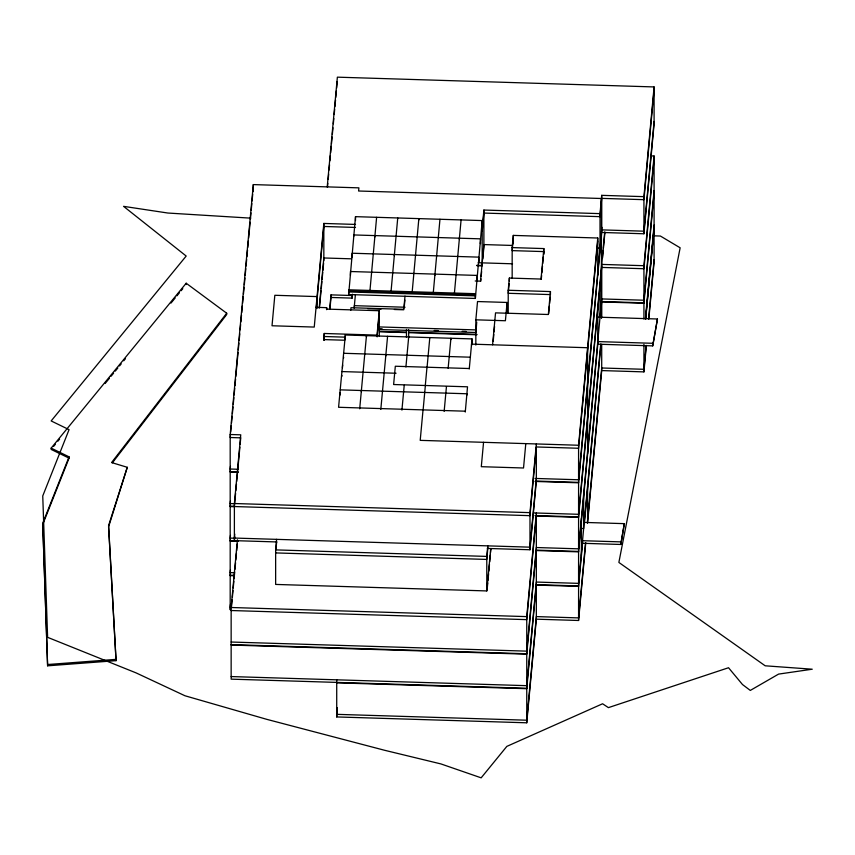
<?xml version="1.0" encoding="UTF-8"?>
<svg xmlns="http://www.w3.org/2000/svg" width="855" height="855" viewBox="0 0 855 855"><rect width="100%" height="100%" fill="white"/><g stroke="black" fill="none" stroke-linecap="round" stroke-linejoin="round"><path stroke-width="1.28" d="M230.433 607.071L230.187 609.733L230.187 434.5L253.315 184.595L358.886 187.854L358.598 191.007L601.418 198.499L601.418 318.231M230.433 434.864L230.187 437.514L240.747 437.846L240.127 444.45M230.679 432.202L231.288 425.555M231.534 422.894L232.154 416.246M232.4 413.596L233.02 406.948M233.265 404.287L233.875 397.639M234.12 394.978L234.74 388.33M234.986 385.68L235.595 379.032M235.841 376.371L238.064 352.442M238.31 349.791L238.919 343.144M239.165 340.482L239.785 333.835M240.148 329.848L240.64 324.526M240.886 321.875L241.505 315.228M241.751 312.567L242.371 305.919M242.617 303.258L243.226 296.621M243.472 293.96L244.092 287.312M244.338 284.651L244.947 278.003M245.193 275.353L245.813 268.705M246.058 266.044L246.678 259.396M246.924 256.735L247.533 250.088M247.779 247.437L248.399 240.789M248.645 238.128L250.12 222.182M250.365 219.521L250.985 212.874M251.231 210.212L251.84 203.565M252.086 200.914L252.706 194.267M252.952 191.606L253.315 187.619M230.433 466.37L230.187 469.021L238.107 469.267M230.433 468.957L230.187 472.046L238.107 472.291M230.433 500.902L230.187 503.552L234.142 503.68M230.433 503.51L230.187 506.577L234.142 506.694M230.433 535.422L230.187 538.084L234.142 538.212M230.433 538.019L230.187 541.108L238.107 541.354M276.988 541.952L234.388 540.638L234.388 503.52L240.747 434.821L230.187 434.5M235.606 493.324L234.388 506.545L529.982 515.661L536.341 446.962L578.579 448.266L597.763 241.035M235.852 490.685L236.461 484.08M236.707 481.44L239.892 447.09M230.433 569.954L230.187 572.615L234.142 572.732M230.433 572.54L230.187 575.639L234.142 575.757M234.751 534.086L234.388 538.052L529.982 547.168L536.341 478.469M234.388 540.638L234.751 536.673M230.187 607.146L230.433 604.485M526.755 688.264L231.149 679.148L231.149 607.499L237.423 539.751M231.523 606.537L232.132 599.889M232.378 597.239L232.998 590.591M233.244 587.941L233.853 581.293M234.099 578.643L234.719 571.995M234.965 569.334L235.574 562.697M235.82 560.036L236.44 553.399M236.685 550.738L237.295 544.101M490.695 548.675L486.784 590.933L275.641 584.425L275.641 549.893L276.614 539.323M276.005 548.953L276.614 542.348M355.509 224.427L323.831 223.444L314.245 327.07L272.018 325.766L274.829 295.285L317.066 296.589L317.066 308.537M327.219 186.871L337.372 77.164L654.096 86.932L654.096 124.05L643.933 233.768L601.706 232.464L578.579 482.797L535.027 481.451M316.307 307.736L323.831 226.468L355.509 227.441M327.465 187.256L327.828 183.291M328.202 179.326L328.683 174.035M329.057 170.07L329.549 164.78M329.912 160.815L330.404 155.525M330.65 152.885L331.259 146.28M331.505 143.629L332.114 137.024M332.36 134.385L332.969 127.769M333.332 123.804L333.824 118.514M334.198 114.549L334.679 109.269M334.925 106.619L335.545 100.014M335.78 97.363L336.4 90.758M336.646 88.118L337.255 81.503M319.182 308.206L323.831 257.975L351.544 258.83M319.588 306.443L321.042 290.711M321.266 288.755L321.897 281.541M322.121 279.5L322.741 272.36M322.976 270.255L323.596 263.19M316.072 307.33L326.631 307.661L326.492 309.104L379.278 310.728L377.023 335.117L324.237 333.482L323.671 339.585L344.789 340.237M323.895 340.162L324.237 336.507L345.345 337.159M329.667 309.328L331.003 294.868L352.121 295.52L352.121 298.117L331.003 297.465L329.912 309.286M348.658 294.537L348.733 289.792L475.423 293.703L475.423 297.593L475.348 298.448L348.658 294.537L355.509 216.657L482.188 220.569L482.113 225.303L482.113 222.717M471.96 341.06L471.96 343.646L472.035 338.911L345.345 335L338.58 407.279L465.27 411.191M339.905 395.074L340.151 392.456M342.449 367.639L342.695 365.032M345.11 338.911L345.345 336.293M340.194 394.593L340.269 393.738M341.882 376.307L341.968 375.452M343.582 358.021L343.657 357.166M350.753 310.322L350.988 307.715L403.774 309.339L405.003 296.097M352.121 298.117L352.484 294.195M354.162 307.982L355.391 294.697M376.617 217.309L369.852 291.747M359.699 408.797L366.464 335.652L366.464 336.945M337.33 707.737L336.72 714.342L526.755 720.209L536.341 616.594L578.579 617.898L585.525 542.775M526.755 722.796L526.755 616.615L536.341 513L536.341 619.18L526.755 722.796L336.72 716.939L337.33 710.323M377.141 336.849L379.278 313.753M397.735 217.961L390.959 292.399M380.806 409.449L387.582 336.304M404.148 307.96L404.885 300.009M401.925 410.101L404.223 385.284M405.911 366.998L408.69 336.955M439.962 219.265L433.196 293.693M423.033 409.887L420.211 440.357L578.579 445.252L597.763 238.011L513.299 235.403L512.166 247.597L512.166 278.185M425.298 385.509L426.987 367.223M423.161 409.438L425.33 385.936M427.03 367.65L429.809 337.607M461.08 219.917L454.304 294.344M444.151 411.405L446.449 386.588M448.138 368.302L450.927 338.259L450.927 339.553M475.348 298.448L482.188 220.569M477.111 279.307L477.037 280.162L477.111 275.417L350.432 271.516L350.432 275.396M480.499 242.735L480.425 243.59L480.499 238.844L353.81 234.943L353.81 236.237M465.27 412.046L467.525 386.802L393.621 384.526L395.32 366.239L469.213 368.526M469.256 368.954L472.035 338.911M654.096 86.932L643.933 196.65L601.706 195.346L600.018 213.632L483.887 210.052L482.188 228.328L482.188 265.456L476.855 265.285M471.554 345.431L472.035 340.204M482.188 231.352L483.887 213.066L600.018 216.657L601.706 198.371L643.933 199.675L654.096 89.957M475.84 345.057L475.84 319.823L477.528 301.537L507.09 302.456L507.09 313.08M378.637 329.496L475.989 332.499L476.716 322.068M480.724 281.295L480.948 278.858M481.173 276.421L481.632 271.548M482.797 258.926L483.887 247.17L483.887 210.052M483.556 442.313L481.301 466.691L523.527 467.995L525.793 443.617M492.587 344.789L495.537 312.866L548.333 314.501L550.449 291.566L508.223 290.262L508.223 312.973M493.207 341.166L493.816 334.508M494.062 331.847L494.553 326.535M507.09 302.456L505.401 320.743L475.84 319.823M508.223 290.262L509.356 278.067L541.023 279.051L543.844 248.57L512.166 247.597M509.12 283.529L508.223 293.286L550.449 294.59L550.449 291.566M513.299 238.427L512.166 250.622L543.844 251.594L543.598 254.245M486.784 590.933L486.784 556.413L487.756 545.843M487.884 547.542L486.784 559.427L275.641 552.918M487.147 589.565L487.756 582.96M488.002 580.321L488.611 573.716M488.857 571.076L489.466 564.471M489.712 561.831L490.321 555.226M490.567 552.587L490.941 548.621M541.268 279.425L541.632 275.449M541.878 272.798L542.498 266.172M542.743 263.522L543.353 256.895M529.982 549.754L529.982 512.637L536.341 443.948L536.341 481.066L529.982 549.754L487.371 548.44M548.686 313.7L549.391 306.047M549.626 303.504L550.214 297.134M601.941 227.312L578.579 479.773L535.027 478.437M604.699 232.143L578.579 514.304L533.702 512.925M601.706 266.995L578.579 517.328L536.341 516.025L526.755 619.64L231.149 610.523M602.54 258.007L603.256 250.312M603.491 247.747L604.934 232.111M597.859 343.486L578.579 551.86L536.341 550.556M600.253 317.291L601.706 301.526L643.933 302.83M600.723 344.063L578.579 583.367L536.341 582.063L526.755 685.678L231.149 676.562M582.586 542.647L578.579 586.38L536.341 585.087M584.393 523.153L600.969 344.437M587.353 523.004L601.706 367.992L643.933 369.296L646.134 345.505M536.341 619.18L578.579 620.484L585.771 542.733M601.706 344.362L601.706 370.578L587.599 522.961L587.599 485.843M654.096 121.463L643.933 231.181L601.706 229.877M643.933 319.011L643.933 265.702L654.096 155.995L651.435 155.909M654.096 159.019L643.933 268.727L601.706 267.423M654.096 190.526L643.933 300.233L601.706 298.929L578.579 548.835L536.341 547.531L526.755 651.147L231.149 642.03M654.096 193.112L643.933 303.258L601.706 301.954M645.407 318.904L654.096 225.047M645.653 318.851L654.096 227.644M645.653 319.278L654.096 228.071M648.582 319.065L654.096 259.578M601.706 370.578L643.933 371.882L646.38 345.452M648.827 319.011L654.096 262.175L654.096 155.995M597.763 307.073L597.763 344.191L652.718 345.88L657.452 318.99L597.346 317.141M652.718 345.88L657.452 318.99M620.773 541.878L582.522 540.702L582.522 543.288L620.773 544.464L624.321 523.645L584.221 522.416M620.773 544.464L624.321 523.645M226.703 313.219L111.578 462.555L127.277 467.3L108.585 525.569L116.056 660.659L47.613 665.821L42.75 524.436L69.063 458.141L69.063 456.837L51.161 448.127L186.187 283.229L226.703 313.219L226.703 314.512L112.39 462.79M69.063 456.837L42.75 523.142L47.613 665.821M53.683 446.331L55.372 444.269M57.905 441.18L59.594 439.117M105.165 383.468L109.387 378.316M111.075 376.253L113.608 373.154M115.297 371.102L117.83 368.003M119.518 365.94L121.207 363.888M123.74 360.789L125.429 358.726M171 303.076L175.222 297.925M176.91 295.862L179.443 292.773M181.121 290.711L182.81 288.648M47.613 664.527L116.056 659.365M653.722 235.83L660.391 236.033L680.142 247.8L618.87 562.44L765.182 665.799L812.25 669.209L778.574 674.103L750.305 690.423L742.493 684.534L728.535 667.734L608.407 707.63L602.583 703.772L506.833 746.383L481.162 777.836L440.945 763.932L384.451 750.241L266.846 719.365L184.979 695.767L136.073 672.885L47.613 637.338L42.75 495.953L69.063 429.648L51.161 420.938L186.187 256.04L123.558 206.344L167.879 213.034L250.718 218.143M511.921 245.438L483.887 244.573L480.499 281.145L475.22 280.985M597.346 248.078L600.018 248.164M643.933 265.702L601.706 264.409L601.706 317.707M478.191 262.742L512.54 263.8M476.919 265.723L482.188 265.884M348.733 291.095L475.423 294.996M348.658 291.94L475.348 295.851M405.056 307.234L354.376 305.673L354.376 308.26M367.714 308.676L381.052 309.083M394.379 309.499L403.72 309.788M378.637 326.909L475.989 329.912M379.513 328.748L382.174 328.833M434.19 330.436L438.188 330.564M462.192 331.302L466.189 331.43M379.513 331.345L406.178 332.168M408.85 332.242L476.855 334.348M379.513 331.772L406.178 332.595M408.85 332.68L476.855 334.775M597.763 341.594L652.718 343.293M471.468 344.138L587.599 347.729L587.599 453.898M343.657 353.286L470.346 357.198M341.968 371.572L396.068 373.24M340.269 389.859L466.958 393.77L466.958 395.063M230.187 471.618L238.107 471.864M536.341 481.066L578.579 482.37M234.388 503.52L529.982 512.637M230.187 506.149L234.142 506.267M535.027 515.554L578.579 516.89M580.983 528.422L583.655 528.508L583.655 493.976M230.187 540.67L238.107 540.916M578.579 551.422L536.341 550.118L526.755 654.171L231.149 645.055M275.641 549.893L486.784 556.413M230.187 575.201L234.142 575.33M578.579 585.953L536.341 584.649L526.755 688.702L336.72 682.835M231.149 607.499L526.755 616.615M231.149 644.617L526.755 653.744M69.063 458.141L51.161 449.431L51.161 448.127M116.056 660.659L108.585 526.862L127.277 467.3M643.933 196.65L643.933 233.768M643.933 344.351L643.933 371.882M601.706 195.346L601.706 232.464M600.018 213.632L600.018 250.75M600.018 282.684L600.018 317.216M597.763 238.011L597.763 275.128M581.4 518.354L581.4 555.483M578.579 445.252L578.579 620.484M543.844 248.57L543.844 254.224M513.299 235.403L513.299 243.675M509.356 278.067L509.356 281.092M478.725 259.279L478.725 261.876L478.811 257.131L352.121 253.23L352.121 257.109M459.381 238.203L459.381 239.496M434.885 274.113L434.885 275.417M418.854 219.906L418.854 218.613L412.078 293.051M408.594 329.506L408.711 337.479M406.488 329.442L406.488 337.319M394.347 254.534L394.347 255.827M385.883 354.59L385.883 355.883M379.278 310.728L379.278 336.068M374.928 235.595L374.928 236.888M361.387 390.511L361.387 391.804M355.509 216.657L355.509 220.537M345.345 335L345.345 338.879M336.72 679.811L336.72 716.939M331.003 294.868L331.003 297.465M326.631 307.661L326.631 309.67M324.237 333.482L324.237 340.45M323.831 223.444L323.831 260.561M253.315 184.595L253.315 191.552M186.187 283.229L186.187 284.523"/></g></svg>
